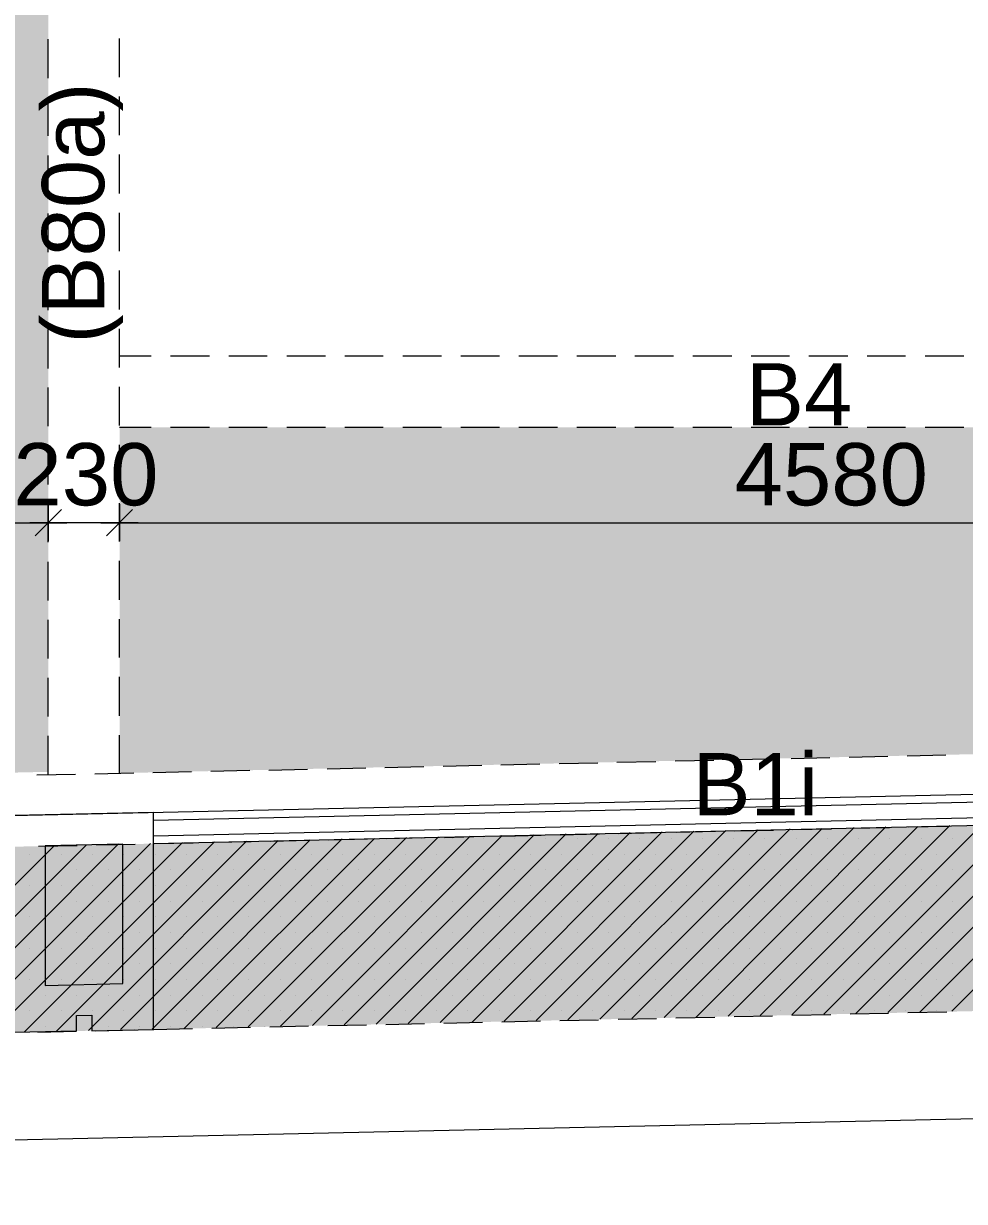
# Model space of a CAD drawing. Header units: millimetres. Extents: x -1303 to 98744, y -1303 to 90097.
# Drawn here: x 45384 to 48424, y 14373 to 18177 of the extents above; entities that cross this region are included whole.
import ezdxf

# ---------------------------------------------------------------- set-up
doc = ezdxf.new("R2010")
doc.units = ezdxf.units.MM
doc.layers.add('PDF_Geometry', color=7, linetype='Continuous')
doc.layers.add('PDF_Text', color=7, linetype='Continuous')
doc.layers.add('PDF_Solid Fills', color=192, linetype='Continuous', true_color=0xc2c0c0c0)
doc.styles.add('PDF ArialMT', font='arial.ttf')

msp = doc.modelspace()

# ---------------------------------------------------------------- hatches: boundary and pattern name
at = {"layer": 'PDF_Solid Fills', "true_color": 0x00007f}
h = msp.add_hatch(color=254, dxfattribs=at)
h.paths.add_polyline_path([(74624.31541, 16167.67383), (74624.31541, 15567.81796), (9799.46285, 14130.21454), (9804.28731, 14730.15409)], flags=0)
h.paths.add_polyline_path([(7404.275, 37242.73593), (8004.29925, 37242.73593), (8004.29925, 16872.72168), (7404.275, 16872.72168)], flags=0)
h.paths.add_polyline_path([(8004.29925, 16872.72168), (7983.4807, 16679.51365), (7983.31127, 16481.90264), (8004.55339, 16283.02302), (8047.46016, 16086.42856), (8111.52536, 15895.75776), (8195.3089, 15714.14292), (8297.03284, 15544.62953), (8413.99157, 15389.5038), (8546.60657, 15247.57974), (8696.06174, 15118.18072), (8860.41285, 15004.26957), (9037.28897, 14908.29987), (9223.47415, 14832.13321), (9415.6677, 14776.86981), (9610.40055, 14743.01796), (9804.28731, 14730.15409), (9799.46285, 14130.21454), (9584.16557, 14140.28601), (9363.53556, 14170.83718), (9140.28256, 14223.64598), (8917.70726, 14299.55851), (8699.36241, 14399.25246), (8488.88858, 14522.21955), (8289.92424, 14667.61267), (8106.02423, 14833.65595), (7940.23508, 15017.64068), (7795.09507, 15216.68973), (7672.21268, 15427.33299), (7572.77287, 15645.76255), (7497.02977, 15868.42256), (7444.47407, 16091.67659), (7414.09232, 16312.38925), (7404.275, 16527.68859), (7404.275, 16872.72168), (8004.29925, 16872.72168)], flags=0)
h.paths.add_polyline_path([(7194.30944, 37692.71099), (7194.30944, 80672.7138), (7694.3009, 80672.7138), (7694.3009, 37692.71099)], flags=0)
h = msp.add_hatch(color=254, dxfattribs=at)
h.paths.add_polyline_path([(31469.30117, 29377.68079), (31469.30117, 25187.75188), (33129.31253, 25187.75188), (33129.31253, 29377.68079)], flags=0)
h.paths.add_polyline_path([(33359.25057, 25187.75188), (33359.25057, 29377.68079), (36934.25928, 29377.68079), (36934.25928, 25187.75188)], flags=0)
h.paths.add_polyline_path([(37164.2841, 25187.75188), (37164.2841, 29377.68079), (40934.27775, 29377.68079), (40934.27775, 25187.75188)], flags=0)
h.paths.add_polyline_path([(41164.30255, 25182.67534), (41164.30255, 29377.68079), (45464.24791, 29377.68079), (45464.24791, 25182.67534)], flags=0)
h.paths.add_polyline_path([(45694.27273, 29377.68079), (45694.27273, 25187.75188), (49039.2587, 25187.75188), (49039.2587, 29377.68079)], flags=0)
h.paths.add_polyline_path([(49269.28352, 25187.75188), (49269.28352, 29377.68079), (51159.31349, 29377.68079), (51159.31349, 25187.75188)], flags=0)
h.paths.add_polyline_path([(41164.30255, 21382.72041), (41164.30255, 24957.72913), (45464.24791, 24957.72913), (45464.24791, 21382.72041)], flags=0)
h.paths.add_polyline_path([(37164.2841, 24957.72913), (37164.2841, 21382.72041), (40934.27775, 21382.72041), (40934.27775, 24957.72913)], flags=0)
h.paths.add_polyline_path([(40934.27775, 19182.68898), (40934.27775, 21152.69766), (37164.2841, 21152.69766), (37164.2841, 18512.67482), (40864.28888, 18512.67482), (40864.28888, 19182.68898)], flags=0)
h.paths.add_polyline_path([(41164.30255, 21152.69766), (41164.30255, 18512.67482), (43234.25726, 18512.67482), (43234.25726, 21152.69766)], flags=0)
h.paths.add_polyline_path([(41164.30255, 18282.73679), (45464.24791, 18282.73679), (45464.24791, 15760.43508), (41164.30255, 15663.95813)], flags=0)
h.paths.add_polyline_path([(37164.2841, 18282.73679), (40934.27775, 18282.73679), (40934.27775, 15658.79481), (37164.2841, 15574.16518)], flags=0)
h.paths.add_polyline_path([(12814.30857, 29377.68079), (12814.30857, 25187.75188), (8234.23832, 25187.75188), (8234.23832, 29377.68079)], flags=0)
h.paths.add_polyline_path([(13044.24764, 25187.75188), (13044.24764, 29377.68079), (15954.23712, 29377.68079), (15954.23712, 25187.75188)], flags=0)
h.paths.add_polyline_path([(16184.2609, 29377.68079), (16184.2609, 25187.75188), (18909.25016, 25187.75188), (18909.25016, 29377.68079)], flags=0)
h.paths.add_polyline_path([(66559.28558, 25187.75188), (66559.28558, 29377.68079), (63649.29506, 29377.68079), (63649.29506, 25187.75188)], flags=0)
h.paths.add_polyline_path([(66789.30626, 25187.75188), (66789.30626, 29377.68079), (69584.28231, 29377.68079), (69584.28231, 25187.75188)], flags=0)
h.paths.add_polyline_path([(69814.31126, 29377.68079), (69814.31126, 25187.75188), (74394.29472, 25187.75188), (74394.29472, 29377.68079)], flags=0)
h = msp.add_hatch(color=254, dxfattribs=at)
h.paths.add_polyline_path([(12814.30857, 16872.72168), (12814.30857, 15026.95077), (9799.20871, 14960.09316), (9658.30121, 14967.03233), (9514.00728, 14987.42836), (9368.02118, 15022.38044), (9222.54335, 15072.39683), (9079.77321, 15137.90008), (8942.25007, 15218.63604), (8812.34276, 15314.0138), (8692.25382, 15422.7637), (8584.01219, 15543.36091), (8489.14272, 15673.68971), (8408.99871, 15811.5517), (8344.08741, 15954.57597), (8294.664, 16100.30898), (8260.38859, 16246.37773), (8240.58554, 16390.84108), (8234.23832, 16531.75065), (8234.23832, 16872.72168)], flags=0)
h.paths.add_polyline_path([(22479.26705, 17272.68137), (22479.26705, 15241.31724), (19209.26177, 15168.7901), (19209.26177, 17272.68137)], flags=0)
h.paths.add_polyline_path([(25959.23687, 17272.68137), (25959.23687, 15322.73089), (22709.2898, 15246.39481), (22709.2898, 17272.68137)], flags=0)
h.paths.add_polyline_path([(32124.25101, 18282.73679), (32124.25101, 15455.26118), (26189.25962, 15327.89318), (26189.25962, 18282.73679)], flags=0)
h.paths.add_polyline_path([(36934.25928, 16872.72168), (36934.25928, 15561.8943), (32354.27376, 15460.33875), (32354.27376, 16872.72168)], flags=0)
h.paths.add_polyline_path([(50274.26033, 16872.72168), (50274.26033, 15857.75915), (45694.27273, 15756.20359), (45694.27273, 16872.72168)], flags=0)
h.paths.add_polyline_path([(59929.31471, 17272.68137), (59929.31471, 16071.87252), (56669.29721, 15999.59848), (56669.29721, 17272.68137)], flags=0)
h.paths.add_polyline_path([(63419.27024, 17272.68137), (63419.27024, 16149.30779), (60159.25274, 16076.95111), (60159.25274, 17272.68137)], flags=0)
h.paths.add_polyline_path([(69584.28231, 18282.73679), (69584.28231, 16285.98588), (63649.29506, 16154.3864), (63649.29506, 18282.73679)], flags=0)
h.paths.add_polyline_path([(74394.29472, 16872.72168), (74394.29472, 16409.62861), (69814.31126, 16291.06242), (69814.31126, 16872.72168)], flags=0)
h.paths.add_polyline_path([(18979.23903, 18282.73679), (18979.23903, 15163.7115), (13044.24764, 15027.79686), (13044.24764, 18282.73679), (18944.28591, 18282.73679)], flags=0)
h.paths.add_polyline_path([(56439.27239, 18282.73679), (56439.27239, 15994.4362), (50504.281, 15862.83775), (50504.281, 18282.73679)], flags=0)

# ---------------------------------------------------------------- linework, layer by layer
at = {"layer": 'PDF_Geometry', "color": 9, "lineweight": 0, "true_color": 0xc0c0c0}
msp.add_lwpolyline([(73543.76698, 33926.94469), (73593.70177, 33827.08339), (73593.70177, 33926.94469), (74523.7764, 33926.94469), (74523.7764, 34597.21299), (74623.6377, 34597.21299), (74623.6377, 16267.28307), (9842.20122, 14831.96378, -0.0040587119), (9814.553, 14831.94622, -0.4141989555), (8103.90849, 16521.17195), (8103.90849, 13152.0657)], format="xyb", dxfattribs=at)
at = {"layer": 'PDF_Geometry', "color": 157, "lineweight": 0, "true_color": 0x3f5f7f}
for points in [[(45463.65699, 18001.34328), (45463.65699, 18126.59554)], [(45693.85123, 18003.88258), (45693.85123, 18129.13484)], [(45463.65699, 17814.31098), (45463.65699, 17938.71819)], [(45693.85123, 17816.85028), (45693.85123, 17941.25542)], [(45463.65699, 17626.43362), (45463.65699, 17751.68588)], [(45693.85123, 17628.97292), (45693.85123, 17754.22519)], [(45463.65699, 17438.55627), (45463.65699, 17563.80853)], [(45693.85123, 17441.94062), (45693.85123, 17566.34783)], [(45463.65699, 17251.52396), (45463.65699, 17376.77622)], [(45693.85123, 17254.06327), (45693.85123, 17379.31553)], [(45463.65699, 17063.64661), (45463.65699, 17188.89887)], [(45693.85123, 17066.18591), (45693.85123, 17191.43817)], [(45796.24978, 17102.57706), (45693.85123, 17102.57706)], [(45984.1292, 17102.57706), (45858.879, 17102.57706)], [(46171.1615, 17102.57706), (46046.75429, 17102.57706)], [(46359.03679, 17102.57706), (46233.78659, 17102.57706)], [(46546.06908, 17102.57706), (46421.66601, 17102.57706)], [(46733.94851, 17102.57706), (46608.69419, 17102.57706)], [(46920.98081, 17102.57706), (46796.57361, 17102.57706)], [(47108.8561, 17102.57706), (46983.60591, 17102.57706)], [(47296.73553, 17102.57706), (47171.4812, 17102.57706)], [(47483.76782, 17102.57706), (47358.5135, 17102.57706)], [(47671.64311, 17102.57706), (47546.39293, 17102.57706)], [(47858.67542, 17102.57706), (47734.26822, 17102.57706)], [(48046.55484, 17102.57706), (47921.30051, 17102.57706)], [(48233.58301, 17102.57706), (48109.17994, 17102.57706)], [(48421.46243, 17102.57706), (48296.21223, 17102.57706)], [(45463.65699, 16876.61638), (45463.65699, 17001.86656)], [(45693.85123, 16879.15361), (45693.85123, 17004.40587)], [(45796.24978, 16872.38489), (45693.85123, 16872.38489)], [(45984.1292, 16872.38489), (45858.879, 16872.38489)], [(46171.1615, 16872.38489), (46046.75429, 16872.38489)], [(46359.03679, 16872.38489), (46233.78659, 16872.38489)], [(46546.06908, 16872.38489), (46421.66601, 16872.38489)], [(46733.94851, 16872.38489), (46608.69419, 16872.38489)], [(46920.98081, 16872.38489), (46796.57361, 16872.38489)], [(47108.8561, 16872.38489), (46983.60591, 16872.38489)], [(47296.73553, 16872.38489), (47171.4812, 16872.38489)], [(47483.76782, 16872.38489), (47358.5135, 16872.38489)], [(47671.64311, 16872.38489), (47546.39293, 16872.38489)], [(47858.67542, 16872.38489), (47734.26822, 16872.38489)], [(48046.55484, 16872.38489), (47921.30051, 16872.38489)], [(48233.58301, 16872.38489), (48109.17994, 16872.38489)], [(48421.46243, 16872.38489), (48296.21223, 16872.38489)], [(45463.65699, 16688.73695), (45463.65699, 16813.98921)], [(45693.85123, 16691.27625), (45693.85123, 16816.52851)], [(45693.85123, 16504.24602), (45693.85123, 16628.65116)], [(45463.65699, 16501.70672), (45463.65699, 16626.11185)], [(45463.65699, 16313.82936), (45463.65699, 16439.07955)], [(45693.85123, 16316.36659), (45693.85123, 16441.61885)], [(45463.65699, 16126.79706), (45463.65699, 16251.20219)], [(45693.85123, 16129.33636), (45693.85123, 16253.7415)], [(45463.65699, 15938.9197), (45463.65699, 16064.17196)], [(45693.85123, 15941.45797), (45693.85123, 16066.70919)], [(45463.65699, 15751.04131), (45463.65699, 15876.29357)], [(45693.85123, 15756.11888), (45693.85123, 15878.83184)], [(47113.93471, 15787.43246), (47239.1849, 15789.97073)], [(47300.96701, 15791.66394), (47426.2172, 15794.20221)], [(47488.8423, 15795.89542), (47614.09663, 15798.43369)], [(47675.87459, 15800.1269), (47801.12892, 15802.66518)], [(47863.75402, 15803.5123), (47989.00421, 15806.89666)], [(48050.78632, 15807.74378), (48176.03652, 15811.12814)], [(48238.66161, 15811.97526), (48363.06882, 15815.35962)], [(45426.42079, 15750.19522), (45551.67098, 15752.73453)], [(45614.29608, 15753.58061), (45739.55041, 15756.96601)], [(45801.32837, 15757.81209), (45926.5827, 15761.19749)], [(45989.2078, 15762.04357), (46114.45799, 15765.42897)], [(46176.2401, 15766.27505), (46301.49029, 15768.81332)], [(46364.11539, 15770.50653), (46489.36971, 15773.04481)], [(46551.14769, 15774.73802), (46676.39789, 15777.27629)], [(46739.02711, 15778.9695), (46864.27731, 15781.50777)], [(46926.05529, 15783.20098), (47051.30961, 15785.73925)], [(47306.04561, 15561.47074), (47431.2958, 15564.01004)], [(47493.9209, 15565.70222), (47619.17522, 15568.24153)], [(47680.9532, 15569.9337), (47806.2034, 15572.47301)], [(47868.83262, 15574.16518), (47994.08282, 15576.70449)], [(48055.8608, 15578.39667), (48181.11512, 15580.93597)], [(48243.74022, 15582.62815), (48368.99041, 15585.16745)], [(45619.37468, 15524.23453), (45744.629, 15526.77281)], [(45806.40698, 15528.46602), (45931.65718, 15531.00429)], [(45994.2864, 15532.6975), (46119.5366, 15535.23577)], [(46181.31457, 15536.92898), (46306.5689, 15539.46725)], [(46369.19399, 15540.31333), (46494.44419, 15543.69873)], [(46556.2263, 15544.54482), (46681.47649, 15547.93021)], [(46744.10159, 15548.7763), (46869.35592, 15552.16169)], [(46931.13388, 15553.00778), (47056.38821, 15555.54708)], [(47119.01331, 15557.23926), (47244.2635, 15559.77856)], [(45431.49939, 15520.00305), (45556.74958, 15522.54132)]]:
    msp.add_lwpolyline(points, dxfattribs=at)
at = {"layer": 'PDF_Geometry', "color": 122, "lineweight": 0, "true_color": 0x00b88a}
for points in [[(45505.97181, 16607.49375), (45421.34218, 16522.86412)], [(45463.65699, 16505.09107), (45463.65699, 16625.26473)], [(45651.53641, 16522.86412), (45736.16604, 16607.49375)], [(45693.85123, 16625.26473), (45693.85123, 16505.09107)], [(45523.74486, 16565.17894), (45403.56913, 16565.17894)], [(45633.76337, 16565.17894), (45753.93496, 16565.17894)]]:
    msp.add_lwpolyline(points, close=True, dxfattribs=at)
for points in [[(41204.24956, 16565.17894), (41183.93514, 16565.17894), (45444.19383, 16565.17894), (45423.87942, 16565.17894)], [(45693.85123, 16565.17894), (45463.65699, 16565.17894)], [(45733.62467, 16565.17894), (45714.16152, 16565.17894), (50253.69384, 16565.17894), (50234.23068, 16565.17894)]]:
    msp.add_lwpolyline(points, dxfattribs=at)
at = {"layer": 'PDF_Geometry', "lineweight": 0}
for points in [[(45463.65699, 16565.17894), (45463.65699, 16533.86639)], [(45693.85123, 16565.17894), (45693.85123, 16533.86639)]]:
    msp.add_lwpolyline(points, close=True, dxfattribs=at)
at = {"layer": 'PDF_Geometry', "color": 9, "lineweight": 0, "true_color": 0xc0c0c0}
for points in [[(45803.86974, 15603.78555), (53247.04537, 15768.81332)], [(45803.86974, 15553.8549), (53247.04537, 15718.88267)], [(45803.86974, 15528.46602), (53247.04537, 15693.49379)]]:
    msp.add_lwpolyline(points, dxfattribs=at)
for points in [[(45803.86974, 15629.17444), (45353.63848, 15619.0193), (45353.63848, 14919.13271), (45554.21234, 14923.36419), (45554.21234, 14973.29484), (45604.143, 14974.14196), (45604.143, 14924.21027), (45803.86974, 14928.44175)], [(45453.49979, 15070.61891), (45704.0043, 15076.5436), (45704.0043, 15526.77281), (45453.49979, 15520.84914)]]:
    msp.add_lwpolyline(points, close=True, dxfattribs=at)
at = {"layer": 'PDF_Geometry', "lineweight": 0}
for points in [[(48382.53197, 14986.83641), (48996.94389, 15600.4012)], [(46626.46723, 14947.90595), (47240.03202, 15561.47074)], [(46729.71703, 14950.44525), (47343.28182, 15564.01004)], [(46832.9627, 14952.13743), (47446.52749, 15566.54935)], [(46936.21249, 14954.67673), (47549.77728, 15568.24153)], [(47039.46229, 14957.21604), (47653.02708, 15570.78083)], [(47142.70795, 14959.75431), (47757.11987, 15573.3191)], [(47245.95775, 14961.44752), (47860.36966, 15575.85839)], [(47349.20342, 14963.98579), (47963.61532, 15577.55058)], [(47453.30034, 14966.52509), (48066.86513, 15580.08988)], [(47556.546, 14968.21727), (48170.11079, 15582.62815)], [(47659.7958, 14970.75657), (48273.36059, 15584.32136)], [(47763.04559, 14973.29484), (48376.61038, 15586.85963)], [(47866.29125, 14975.83414), (48479.85604, 15589.39893)], [(47969.54106, 14977.52632), (48583.10585, 15591.09111)], [(48072.78672, 14980.06562), (48686.35151, 15593.63041)], [(48176.03652, 14982.60493), (48789.60131, 15596.16972)], [(48279.28631, 14984.2971), (48892.8511, 15598.70799)], [(44973.65229, 14911.51583), (45587.21708, 15525.08062)], [(45076.89795, 14913.20801), (45690.46274, 15527.61889)], [(45180.14775, 14915.74731), (45793.71254, 15529.3121)], [(45283.39754, 14918.28558), (45896.96233, 15531.85037)], [(45386.6432, 14920.82488), (46000.208, 15534.38967)], [(45489.89301, 14922.51706), (46103.4578, 15536.92898)], [(45593.13867, 14925.05637), (46206.70346, 15538.62116)], [(45696.38847, 14927.59567), (46309.95326, 15541.16046)], [(45799.63826, 14929.28785), (46413.20305, 15543.69873)], [(45902.88392, 14931.82715), (46517.29584, 15545.39194)], [(46006.13373, 14934.36542), (46620.54564, 15547.93021)], [(46109.37939, 14936.90472), (46723.7913, 15550.46951)], [(46213.47631, 14938.5969), (46827.0411, 15552.16169)], [(46316.72198, 14941.1362), (46930.28677, 15554.70099)], [(46419.97177, 14943.67447), (47033.53656, 15557.23926)], [(46523.22156, 14945.36768), (47136.78636, 15559.77856)], [(46566.37937, 15544.54482), (46566.37937, 15544.54482)], [(46667.93493, 15544.54482), (46667.93493, 15544.54482)], [(46768.64748, 15544.54482), (46768.64748, 15544.54482)], [(46869.35592, 15544.54482), (46869.35592, 15544.54482)], [(46970.91147, 15544.54482), (46970.91147, 15544.54482)], [(47071.61989, 15544.54482), (47071.61989, 15544.54482)], [(47172.32832, 15544.54482), (47172.32832, 15544.54482)], [(47273.88387, 15544.54482), (47273.88387, 15544.54482)], [(47374.5923, 15544.54482), (47374.5923, 15544.54482)], [(47476.14786, 15544.54482), (47476.14786, 15544.54482)], [(47576.86041, 15544.54482), (47576.86041, 15544.54482)], [(47677.56885, 15544.54482), (47677.56885, 15544.54482)], [(47779.1244, 15544.54482), (47779.1244, 15544.54482)], [(47879.83282, 15544.54482), (47879.83282, 15544.54482)], [(47980.54125, 15544.54482), (47980.54125, 15544.54482)], [(48082.0968, 15544.54482), (48082.0968, 15544.54482)], [(48182.80523, 15544.54482), (48182.80523, 15544.54482)], [(48284.36079, 15544.54482), (48284.36079, 15544.54482)], [(48385.07334, 15544.54482), (48385.07334, 15544.54482)], [(44869.55537, 14908.97653), (45483.96728, 15522.54132)], [(45404.41626, 15494.61417), (45404.41626, 15494.61417)], [(45505.97181, 15494.61417), (45505.97181, 15494.61417)], [(45606.68023, 15494.61417), (45606.68023, 15494.61417)], [(45707.38867, 15494.61417), (45707.38867, 15494.61417)], [(45808.94422, 15494.61417), (45808.94422, 15494.61417)], [(45909.65677, 15494.61417), (45909.65677, 15494.61417)], [(46011.21233, 15494.61417), (46011.21233, 15494.61417)], [(46111.92076, 15494.61417), (46111.92076, 15494.61417)], [(46212.62919, 15494.61417), (46212.62919, 15494.61417)], [(46314.18474, 15494.61417), (46314.18474, 15494.61417)], [(46414.89316, 15494.61417), (46414.89316, 15494.61417)], [(46516.44872, 15494.61417), (46516.44872, 15494.61417)], [(46617.15715, 15494.61417), (46617.15715, 15494.61417)], [(46717.86971, 15494.61417), (46717.86971, 15494.61417)], [(46819.42526, 15494.61417), (46819.42526, 15494.61417)], [(46920.13369, 15494.61417), (46920.13369, 15494.61417)], [(47020.84212, 15494.61417), (47020.84212, 15494.61417)], [(47122.39767, 15494.61417), (47122.39767, 15494.61417)], [(47223.10609, 15494.61417), (47223.10609, 15494.61417)], [(47324.66165, 15494.61417), (47324.66165, 15494.61417)], [(47425.37008, 15494.61417), (47425.37008, 15494.61417)], [(47526.08264, 15494.61417), (47526.08264, 15494.61417)], [(47627.63819, 15494.61417), (47627.63819, 15494.61417)], [(47728.34662, 15494.61417), (47728.34662, 15494.61417)], [(47829.05505, 15494.61417), (47829.05505, 15494.61417)], [(47930.6106, 15494.61417), (47930.6106, 15494.61417)], [(48031.31902, 15494.61417), (48031.31902, 15494.61417)], [(48132.87458, 15494.61417), (48132.87458, 15494.61417)], [(48233.58301, 15494.61417), (48233.58301, 15494.61417)], [(48334.29557, 15494.61417), (48334.29557, 15494.61417)], [(45455.19403, 15443.83639), (45455.19403, 15443.83639)], [(45555.90246, 15443.83639), (45555.90246, 15443.83639)], [(45657.45801, 15443.83639), (45657.45801, 15443.83639)], [(45758.16644, 15443.83639), (45758.16644, 15443.83639)], [(45859.72199, 15443.83639), (45859.72199, 15443.83639)], [(45960.43455, 15443.83639), (45960.43455, 15443.83639)], [(46061.14298, 15443.83639), (46061.14298, 15443.83639)], [(46162.69854, 15443.83639), (46162.69854, 15443.83639)], [(46263.40696, 15443.83639), (46263.40696, 15443.83639)], [(46364.11539, 15443.83639), (46364.11539, 15443.83639)], [(46465.67094, 15443.83639), (46465.67094, 15443.83639)], [(46566.37937, 15443.83639), (46566.37937, 15443.83639)], [(46667.93493, 15443.83639), (46667.93493, 15443.83639)], [(46768.64748, 15443.83639), (46768.64748, 15443.83639)], [(46869.35592, 15443.83639), (46869.35592, 15443.83639)], [(46970.91147, 15443.83639), (46970.91147, 15443.83639)], [(47071.61989, 15443.83639), (47071.61989, 15443.83639)], [(47172.32832, 15443.83639), (47172.32832, 15443.83639)], [(47273.88387, 15443.83639), (47273.88387, 15443.83639)], [(47374.5923, 15443.83639), (47374.5923, 15443.83639)], [(47476.14786, 15443.83639), (47476.14786, 15443.83639)], [(47576.86041, 15443.83639), (47576.86041, 15443.83639)], [(47677.56885, 15443.83639), (47677.56885, 15443.83639)], [(47779.1244, 15443.83639), (47779.1244, 15443.83639)], [(47879.83282, 15443.83639), (47879.83282, 15443.83639)], [(47980.54125, 15443.83639), (47980.54125, 15443.83639)], [(48082.0968, 15443.83639), (48082.0968, 15443.83639)], [(48182.80523, 15443.83639), (48182.80523, 15443.83639)], [(48284.36079, 15443.83639), (48284.36079, 15443.83639)], [(48385.07334, 15443.83639), (48385.07334, 15443.83639)], [(45404.41626, 15393.05861), (45404.41626, 15393.05861)], [(45505.97181, 15393.05861), (45505.97181, 15393.05861)], [(45606.68023, 15393.05861), (45606.68023, 15393.05861)], [(45707.38867, 15393.05861), (45707.38867, 15393.05861)], [(45808.94422, 15393.05861), (45808.94422, 15393.05861)], [(45909.65677, 15393.05861), (45909.65677, 15393.05861)], [(46011.21233, 15393.05861), (46011.21233, 15393.05861)], [(46111.92076, 15393.05861), (46111.92076, 15393.05861)], [(46212.62919, 15393.05861), (46212.62919, 15393.05861)], [(46314.18474, 15393.05861), (46314.18474, 15393.05861)], [(46414.89316, 15393.05861), (46414.89316, 15393.05861)], [(46516.44872, 15393.05861), (46516.44872, 15393.05861)], [(46617.15715, 15393.05861), (46617.15715, 15393.05861)], [(46717.86971, 15393.05861), (46717.86971, 15393.05861)], [(46819.42526, 15393.05861), (46819.42526, 15393.05861)], [(46920.13369, 15393.05861), (46920.13369, 15393.05861)], [(47020.84212, 15393.05861), (47020.84212, 15393.05861)], [(47122.39767, 15393.05861), (47122.39767, 15393.05861)], [(47223.10609, 15393.05861), (47223.10609, 15393.05861)], [(47324.66165, 15393.05861), (47324.66165, 15393.05861)], [(47425.37008, 15393.05861), (47425.37008, 15393.05861)], [(47526.08264, 15393.05861), (47526.08264, 15393.05861)], [(47627.63819, 15393.05861), (47627.63819, 15393.05861)], [(47728.34662, 15393.05861), (47728.34662, 15393.05861)], [(47829.05505, 15393.05861), (47829.05505, 15393.05861)], [(47930.6106, 15393.05861), (47930.6106, 15393.05861)], [(48031.31902, 15393.05861), (48031.31902, 15393.05861)], [(48132.87458, 15393.05861), (48132.87458, 15393.05861)], [(48233.58301, 15393.05861), (48233.58301, 15393.05861)], [(48334.29557, 15393.05861), (48334.29557, 15393.05861)], [(45455.19403, 15343.12692), (45455.19403, 15343.12692)], [(45555.90246, 15343.12692), (45555.90246, 15343.12692)], [(45657.45801, 15343.12692), (45657.45801, 15343.12692)], [(45758.16644, 15343.12692), (45758.16644, 15343.12692)], [(45859.72199, 15343.12692), (45859.72199, 15343.12692)], [(45960.43455, 15343.12692), (45960.43455, 15343.12692)], [(46061.14298, 15343.12692), (46061.14298, 15343.12692)], [(46162.69854, 15343.12692), (46162.69854, 15343.12692)], [(46263.40696, 15343.12692), (46263.40696, 15343.12692)], [(46364.11539, 15343.12692), (46364.11539, 15343.12692)], [(46465.67094, 15343.12692), (46465.67094, 15343.12692)], [(46566.37937, 15343.12692), (46566.37937, 15343.12692)], [(46667.93493, 15343.12692), (46667.93493, 15343.12692)], [(46768.64748, 15343.12692), (46768.64748, 15343.12692)], [(46869.35592, 15343.12692), (46869.35592, 15343.12692)], [(46970.91147, 15343.12692), (46970.91147, 15343.12692)], [(47071.61989, 15343.12692), (47071.61989, 15343.12692)], [(47172.32832, 15343.12692), (47172.32832, 15343.12692)], [(47273.88387, 15343.12692), (47273.88387, 15343.12692)], [(47374.5923, 15343.12692), (47374.5923, 15343.12692)], [(47476.14786, 15343.12692), (47476.14786, 15343.12692)], [(47576.86041, 15343.12692), (47576.86041, 15343.12692)], [(47677.56885, 15343.12692), (47677.56885, 15343.12692)], [(47779.1244, 15343.12692), (47779.1244, 15343.12692)], [(47879.83282, 15343.12692), (47879.83282, 15343.12692)], [(47980.54125, 15343.12692), (47980.54125, 15343.12692)], [(48082.0968, 15343.12692), (48082.0968, 15343.12692)], [(48182.80523, 15343.12692), (48182.80523, 15343.12692)], [(48284.36079, 15343.12692), (48284.36079, 15343.12692)], [(48385.07334, 15343.12692), (48385.07334, 15343.12692)], [(45404.41626, 15292.34915), (45404.41626, 15292.34915)], [(45505.97181, 15292.34915), (45505.97181, 15292.34915)], [(45606.68023, 15292.34915), (45606.68023, 15292.34915)], [(45707.38867, 15292.34915), (45707.38867, 15292.34915)], [(45808.94422, 15292.34915), (45808.94422, 15292.34915)], [(45909.65677, 15292.34915), (45909.65677, 15292.34915)], [(46011.21233, 15292.34915), (46011.21233, 15292.34915)], [(46111.92076, 15292.34915), (46111.92076, 15292.34915)], [(46212.62919, 15292.34915), (46212.62919, 15292.34915)], [(46314.18474, 15292.34915), (46314.18474, 15292.34915)], [(46414.89316, 15292.34915), (46414.89316, 15292.34915)], [(46516.44872, 15292.34915), (46516.44872, 15292.34915)], [(46617.15715, 15292.34915), (46617.15715, 15292.34915)], [(46717.86971, 15292.34915), (46717.86971, 15292.34915)], [(46819.42526, 15292.34915), (46819.42526, 15292.34915)], [(46920.13369, 15292.34915), (46920.13369, 15292.34915)], [(47020.84212, 15292.34915), (47020.84212, 15292.34915)], [(47122.39767, 15292.34915), (47122.39767, 15292.34915)], [(47223.10609, 15292.34915), (47223.10609, 15292.34915)], [(47324.66165, 15292.34915), (47324.66165, 15292.34915)], [(47425.37008, 15292.34915), (47425.37008, 15292.34915)], [(47526.08264, 15292.34915), (47526.08264, 15292.34915)], [(47627.63819, 15292.34915), (47627.63819, 15292.34915)], [(47728.34662, 15292.34915), (47728.34662, 15292.34915)], [(47829.05505, 15292.34915), (47829.05505, 15292.34915)], [(47930.6106, 15292.34915), (47930.6106, 15292.34915)], [(48031.31902, 15292.34915), (48031.31902, 15292.34915)], [(48132.87458, 15292.34915), (48132.87458, 15292.34915)], [(48233.58301, 15292.34915), (48233.58301, 15292.34915)], [(48334.29557, 15292.34915), (48334.29557, 15292.34915)], [(45455.19403, 15241.57137), (45455.19403, 15241.57137)], [(45555.90246, 15241.57137), (45555.90246, 15241.57137)], [(45657.45801, 15241.57137), (45657.45801, 15241.57137)], [(45758.16644, 15241.57137), (45758.16644, 15241.57137)], [(45859.72199, 15241.57137), (45859.72199, 15241.57137)], [(45960.43455, 15241.57137), (45960.43455, 15241.57137)], [(46061.14298, 15241.57137), (46061.14298, 15241.57137)], [(46162.69854, 15241.57137), (46162.69854, 15241.57137)], [(46263.40696, 15241.57137), (46263.40696, 15241.57137)], [(46364.11539, 15241.57137), (46364.11539, 15241.57137)], [(46465.67094, 15241.57137), (46465.67094, 15241.57137)], [(46566.37937, 15241.57137), (46566.37937, 15241.57137)], [(46667.93493, 15241.57137), (46667.93493, 15241.57137)], [(46768.64748, 15241.57137), (46768.64748, 15241.57137)], [(46869.35592, 15241.57137), (46869.35592, 15241.57137)], [(46970.91147, 15241.57137), (46970.91147, 15241.57137)], [(47071.61989, 15241.57137), (47071.61989, 15241.57137)], [(47172.32832, 15241.57137), (47172.32832, 15241.57137)], [(47273.88387, 15241.57137), (47273.88387, 15241.57137)], [(47374.5923, 15241.57137), (47374.5923, 15241.57137)], [(47476.14786, 15241.57137), (47476.14786, 15241.57137)], [(47576.86041, 15241.57137), (47576.86041, 15241.57137)], [(47677.56885, 15241.57137), (47677.56885, 15241.57137)], [(47779.1244, 15241.57137), (47779.1244, 15241.57137)], [(47879.83282, 15241.57137), (47879.83282, 15241.57137)], [(47980.54125, 15241.57137), (47980.54125, 15241.57137)], [(48082.0968, 15241.57137), (48082.0968, 15241.57137)], [(48182.80523, 15241.57137), (48182.80523, 15241.57137)], [(48284.36079, 15241.57137), (48284.36079, 15241.57137)], [(48385.07334, 15241.57137), (48385.07334, 15241.57137)], [(45404.41626, 15190.7936), (45404.41626, 15190.7936)], [(45505.97181, 15190.7936), (45505.97181, 15190.7936)], [(45606.68023, 15190.7936), (45606.68023, 15190.7936)], [(45707.38867, 15190.7936), (45707.38867, 15190.7936)], [(45808.94422, 15190.7936), (45808.94422, 15190.7936)], [(45909.65677, 15190.7936), (45909.65677, 15190.7936)], [(46011.21233, 15190.7936), (46011.21233, 15190.7936)], [(46111.92076, 15190.7936), (46111.92076, 15190.7936)], [(46212.62919, 15190.7936), (46212.62919, 15190.7936)], [(46314.18474, 15190.7936), (46314.18474, 15190.7936)], [(46414.89316, 15190.7936), (46414.89316, 15190.7936)], [(46516.44872, 15190.7936), (46516.44872, 15190.7936)], [(46617.15715, 15190.7936), (46617.15715, 15190.7936)], [(46717.86971, 15190.7936), (46717.86971, 15190.7936)], [(46819.42526, 15190.7936), (46819.42526, 15190.7936)], [(46920.13369, 15190.7936), (46920.13369, 15190.7936)], [(47020.84212, 15190.7936), (47020.84212, 15190.7936)], [(47122.39767, 15190.7936), (47122.39767, 15190.7936)], [(47223.10609, 15190.7936), (47223.10609, 15190.7936)], [(47324.66165, 15190.7936), (47324.66165, 15190.7936)], [(47425.37008, 15190.7936), (47425.37008, 15190.7936)], [(47526.08264, 15190.7936), (47526.08264, 15190.7936)], [(47627.63819, 15190.7936), (47627.63819, 15190.7936)], [(47728.34662, 15190.7936), (47728.34662, 15190.7936)], [(47829.05505, 15190.7936), (47829.05505, 15190.7936)], [(47930.6106, 15190.7936), (47930.6106, 15190.7936)], [(48031.31902, 15190.7936), (48031.31902, 15190.7936)], [(48132.87458, 15190.7936), (48132.87458, 15190.7936)], [(48233.58301, 15190.7936), (48233.58301, 15190.7936)], [(48334.29557, 15190.7936), (48334.29557, 15190.7936)], [(45455.19403, 15140.86191), (45455.19403, 15140.86191)], [(45555.90246, 15140.86191), (45555.90246, 15140.86191)], [(45657.45801, 15140.86191), (45657.45801, 15140.86191)], [(45758.16644, 15140.86191), (45758.16644, 15140.86191)], [(45859.72199, 15140.86191), (45859.72199, 15140.86191)], [(45960.43455, 15140.86191), (45960.43455, 15140.86191)], [(46061.14298, 15140.86191), (46061.14298, 15140.86191)], [(46162.69854, 15140.86191), (46162.69854, 15140.86191)], [(46263.40696, 15140.86191), (46263.40696, 15140.86191)], [(46364.11539, 15140.86191), (46364.11539, 15140.86191)], [(46465.67094, 15140.86191), (46465.67094, 15140.86191)], [(46566.37937, 15140.86191), (46566.37937, 15140.86191)], [(46667.93493, 15140.86191), (46667.93493, 15140.86191)], [(46768.64748, 15140.86191), (46768.64748, 15140.86191)], [(46869.35592, 15140.86191), (46869.35592, 15140.86191)], [(46970.91147, 15140.86191), (46970.91147, 15140.86191)], [(47071.61989, 15140.86191), (47071.61989, 15140.86191)], [(47172.32832, 15140.86191), (47172.32832, 15140.86191)], [(47273.88387, 15140.86191), (47273.88387, 15140.86191)], [(47374.5923, 15140.86191), (47374.5923, 15140.86191)], [(47476.14786, 15140.86191), (47476.14786, 15140.86191)], [(47576.86041, 15140.86191), (47576.86041, 15140.86191)], [(47677.56885, 15140.86191), (47677.56885, 15140.86191)], [(47779.1244, 15140.86191), (47779.1244, 15140.86191)], [(47879.83282, 15140.86191), (47879.83282, 15140.86191)], [(47980.54125, 15140.86191), (47980.54125, 15140.86191)], [(48082.0968, 15140.86191), (48082.0968, 15140.86191)], [(48182.80523, 15140.86191), (48182.80523, 15140.86191)], [(48284.36079, 15140.86191), (48284.36079, 15140.86191)], [(48385.07334, 15140.86191), (48385.07334, 15140.86191)], [(45404.41626, 15090.08414), (45404.41626, 15090.08414)], [(45505.97181, 15090.08414), (45505.97181, 15090.08414)], [(45606.68023, 15090.08414), (45606.68023, 15090.08414)], [(45707.38867, 15090.08414), (45707.38867, 15090.08414)], [(45808.94422, 15090.08414), (45808.94422, 15090.08414)], [(45909.65677, 15090.08414), (45909.65677, 15090.08414)], [(46011.21233, 15090.08414), (46011.21233, 15090.08414)], [(46111.92076, 15090.08414), (46111.92076, 15090.08414)], [(46212.62919, 15090.08414), (46212.62919, 15090.08414)], [(46314.18474, 15090.08414), (46314.18474, 15090.08414)], [(46414.89316, 15090.08414), (46414.89316, 15090.08414)], [(46516.44872, 15090.08414), (46516.44872, 15090.08414)], [(46617.15715, 15090.08414), (46617.15715, 15090.08414)], [(46717.86971, 15090.08414), (46717.86971, 15090.08414)], [(46819.42526, 15090.08414), (46819.42526, 15090.08414)], [(46920.13369, 15090.08414), (46920.13369, 15090.08414)], [(47020.84212, 15090.08414), (47020.84212, 15090.08414)], [(47122.39767, 15090.08414), (47122.39767, 15090.08414)], [(47223.10609, 15090.08414), (47223.10609, 15090.08414)], [(47324.66165, 15090.08414), (47324.66165, 15090.08414)], [(47425.37008, 15090.08414), (47425.37008, 15090.08414)], [(47526.08264, 15090.08414), (47526.08264, 15090.08414)], [(47627.63819, 15090.08414), (47627.63819, 15090.08414)], [(47728.34662, 15090.08414), (47728.34662, 15090.08414)], [(47829.05505, 15090.08414), (47829.05505, 15090.08414)], [(47930.6106, 15090.08414), (47930.6106, 15090.08414)], [(48031.31902, 15090.08414), (48031.31902, 15090.08414)], [(48132.87458, 15090.08414), (48132.87458, 15090.08414)], [(48233.58301, 15090.08414), (48233.58301, 15090.08414)], [(48334.29557, 15090.08414), (48334.29557, 15090.08414)], [(45455.19403, 15039.30636), (45455.19403, 15039.30636)], [(45555.90246, 15039.30636), (45555.90246, 15039.30636)], [(45657.45801, 15039.30636), (45657.45801, 15039.30636)], [(45758.16644, 15039.30636), (45758.16644, 15039.30636)], [(45859.72199, 15039.30636), (45859.72199, 15039.30636)], [(45960.43455, 15039.30636), (45960.43455, 15039.30636)], [(46061.14298, 15039.30636), (46061.14298, 15039.30636)], [(46162.69854, 15039.30636), (46162.69854, 15039.30636)], [(46263.40696, 15039.30636), (46263.40696, 15039.30636)], [(46364.11539, 15039.30636), (46364.11539, 15039.30636)], [(46465.67094, 15039.30636), (46465.67094, 15039.30636)], [(46566.37937, 15039.30636), (46566.37937, 15039.30636)], [(46667.93493, 15039.30636), (46667.93493, 15039.30636)], [(46768.64748, 15039.30636), (46768.64748, 15039.30636)], [(46869.35592, 15039.30636), (46869.35592, 15039.30636)], [(46970.91147, 15039.30636), (46970.91147, 15039.30636)], [(47071.61989, 15039.30636), (47071.61989, 15039.30636)], [(47172.32832, 15039.30636), (47172.32832, 15039.30636)], [(47273.88387, 15039.30636), (47273.88387, 15039.30636)], [(47374.5923, 15039.30636), (47374.5923, 15039.30636)], [(47476.14786, 15039.30636), (47476.14786, 15039.30636)], [(47576.86041, 15039.30636), (47576.86041, 15039.30636)], [(47677.56885, 15039.30636), (47677.56885, 15039.30636)], [(47779.1244, 15039.30636), (47779.1244, 15039.30636)], [(47879.83282, 15039.30636), (47879.83282, 15039.30636)], [(47980.54125, 15039.30636), (47980.54125, 15039.30636)], [(48082.0968, 15039.30636), (48082.0968, 15039.30636)], [(48182.80523, 15039.30636), (48182.80523, 15039.30636)], [(48284.36079, 15039.30636), (48284.36079, 15039.30636)], [(48385.07334, 15039.30636), (48385.07334, 15039.30636)], [(45404.41626, 14989.37468), (45404.41626, 14989.37468)], [(45505.97181, 14989.37468), (45505.97181, 14989.37468)], [(45606.68023, 14989.37468), (45606.68023, 14989.37468)], [(45707.38867, 14989.37468), (45707.38867, 14989.37468)], [(45808.94422, 14989.37468), (45808.94422, 14989.37468)], [(45909.65677, 14989.37468), (45909.65677, 14989.37468)], [(46011.21233, 14989.37468), (46011.21233, 14989.37468)], [(46111.92076, 14989.37468), (46111.92076, 14989.37468)], [(46212.62919, 14989.37468), (46212.62919, 14989.37468)], [(46314.18474, 14989.37468), (46314.18474, 14989.37468)], [(46414.89316, 14989.37468), (46414.89316, 14989.37468)], [(46516.44872, 14989.37468), (46516.44872, 14989.37468)], [(46617.15715, 14989.37468), (46617.15715, 14989.37468)], [(46717.86971, 14989.37468), (46717.86971, 14989.37468)], [(46819.42526, 14989.37468), (46819.42526, 14989.37468)], [(46920.13369, 14989.37468), (46920.13369, 14989.37468)], [(46929.44377, 14952.98456), (47053.84684, 14956.36891)], [(47020.84212, 14989.37468), (47020.84212, 14989.37468)], [(47116.47194, 14957.21604), (47241.72627, 14959.75431)], [(47122.39767, 14989.37468), (47122.39767, 14989.37468)], [(47223.10609, 14989.37468), (47223.10609, 14989.37468)], [(47304.35136, 14961.44752), (47428.75857, 14963.98579)], [(47324.66165, 14989.37468), (47324.66165, 14989.37468)], [(47425.37008, 14989.37468), (47425.37008, 14989.37468)], [(47491.38367, 14965.679), (47616.63386, 14968.21727)], [(47526.08264, 14989.37468), (47526.08264, 14989.37468)], [(47627.63819, 14989.37468), (47627.63819, 14989.37468)], [(47679.25896, 14969.91048), (47803.66616, 14972.44875)], [(47728.34662, 14989.37468), (47728.34662, 14989.37468)], [(47829.05505, 14989.37468), (47829.05505, 14989.37468)], [(47866.29125, 14974.14196), (47991.54558, 14976.68023)], [(47930.6106, 14989.37468), (47930.6106, 14989.37468)], [(48031.31902, 14989.37468), (48031.31902, 14989.37468)], [(48054.17068, 14978.37344), (48178.57375, 14980.91172)], [(48132.87458, 14989.37468), (48132.87458, 14989.37468)], [(48233.58301, 14989.37468), (48233.58301, 14989.37468)], [(48241.20298, 14982.60493), (48366.45317, 14985.1432)], [(48334.29557, 14989.37468), (48334.29557, 14989.37468)], [(45429.80514, 14919.97879), (45554.21234, 14922.51706)], [(45455.19403, 14938.5969), (45455.19403, 14938.5969)], [(45555.90246, 14938.5969), (45555.90246, 14938.5969)], [(45616.83745, 14924.21027), (45742.08764, 14926.74854)], [(45657.45801, 14938.5969), (45657.45801, 14938.5969)], [(45758.16644, 14938.5969), (45758.16644, 14938.5969)], [(45804.71274, 14928.44175), (45929.11994, 14930.98002)], [(45859.72199, 14938.5969), (45859.72199, 14938.5969)], [(45960.43455, 14938.5969), (45960.43455, 14938.5969)], [(45991.74503, 14932.67324), (46116.99936, 14935.21151)], [(46061.14298, 14938.5969), (46061.14298, 14938.5969)], [(46162.69854, 14938.5969), (46162.69854, 14938.5969)], [(46179.62446, 14936.90472), (46304.02753, 14939.44299)], [(46366.65676, 14941.1362), (46491.90695, 14943.67447)], [(46554.53205, 14944.52159), (46678.93926, 14947.90595)], [(46741.56435, 14948.75308), (46866.81455, 14952.13743)]]:
    msp.add_lwpolyline(points, dxfattribs=at)
at = {"layer": 'PDF_Geometry', "color": 222, "lineweight": 0, "true_color": 0xb8008a}
msp.add_lwpolyline([(74611.79451, 15219.56788), (9885.36212, 13785.09571)], dxfattribs=at)

# ---------------------------------------------------------------- texts
at = {"layer": 'PDF_Text', "color": 6, "insert": (45573.91442, 17143.92377), "char_height": 201.084641, "attachment_point": 4, "rotation": 90, "style": 'PDF ArialMT'}
msp.add_mtext('(B80a)', dxfattribs=at)
at = {"layer": 'PDF_Text', "color": 6, "char_height": 201.084641, "attachment_point": 4, "style": 'PDF ArialMT'}
for s, insert in [('B4', (47717.71931, 16979.66331)), ('B1i', (47544.9905, 15720.51997))]:
    msp.add_mtext(s, dxfattribs=dict(at, insert=insert))
at = {"layer": 'PDF_Text', "char_height": 201.084641, "attachment_point": 4, "style": 'PDF ArialMT'}
for s, insert in [('230', (45350.9739, 16720.19774)), ('4580', (47680.7681, 16720.19774))]:
    msp.add_mtext(s, dxfattribs=dict(at, insert=insert))

doc.saveas('drawing.dxf')
